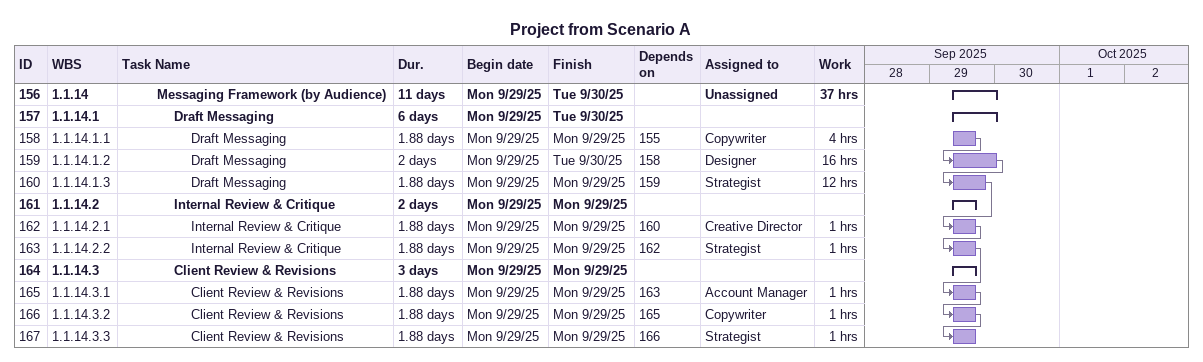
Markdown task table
Project from Scenario A

| ID | WBS | Task | Duration | Start | Finish | Predecessors | Resources | Work (h) |
|---|---|---|---|---|---|---|---|---|
| 156 | 1.1.14 | **Messaging Framework (by Audience)** | 11d | 2025-09-29 | 2025-09-30 |  | Unassigned | 37 |
| 157 | 1.1.14.1 | **Draft Messaging** | 6d | 2025-09-29 | 2025-09-30 |  |  |  |
| 158 | 1.1.14.1.1 | Draft Messaging | 1.88d | 2025-09-29 | 2025-09-29 | 155 | Copywriter | 4 |
| 159 | 1.1.14.1.2 | Draft Messaging | 2d | 2025-09-29 | 2025-09-30 | 158 | Designer | 16 |
| 160 | 1.1.14.1.3 | Draft Messaging | 1.88d | 2025-09-29 | 2025-09-29 | 159 | Strategist | 12 |
| 161 | 1.1.14.2 | **Internal Review & Critique** | 2d | 2025-09-29 | 2025-09-29 |  |  |  |
| 162 | 1.1.14.2.1 | Internal Review & Critique | 1.88d | 2025-09-29 | 2025-09-29 | 160 | Creative Director | 1 |
| 163 | 1.1.14.2.2 | Internal Review & Critique | 1.88d | 2025-09-29 | 2025-09-29 | 162 | Strategist | 1 |
| 164 | 1.1.14.3 | **Client Review & Revisions** | 3d | 2025-09-29 | 2025-09-29 |  |  |  |
| 165 | 1.1.14.3.1 | Client Review & Revisions | 1.88d | 2025-09-29 | 2025-09-29 | 163 | Account Manager | 1 |
| 166 | 1.1.14.3.2 | Client Review & Revisions | 1.88d | 2025-09-29 | 2025-09-29 | 165 | Copywriter | 1 |
| 167 | 1.1.14.3.3 | Client Review & Revisions | 1.88d | 2025-09-29 | 2025-09-29 | 166 | Strategist | 1 |
